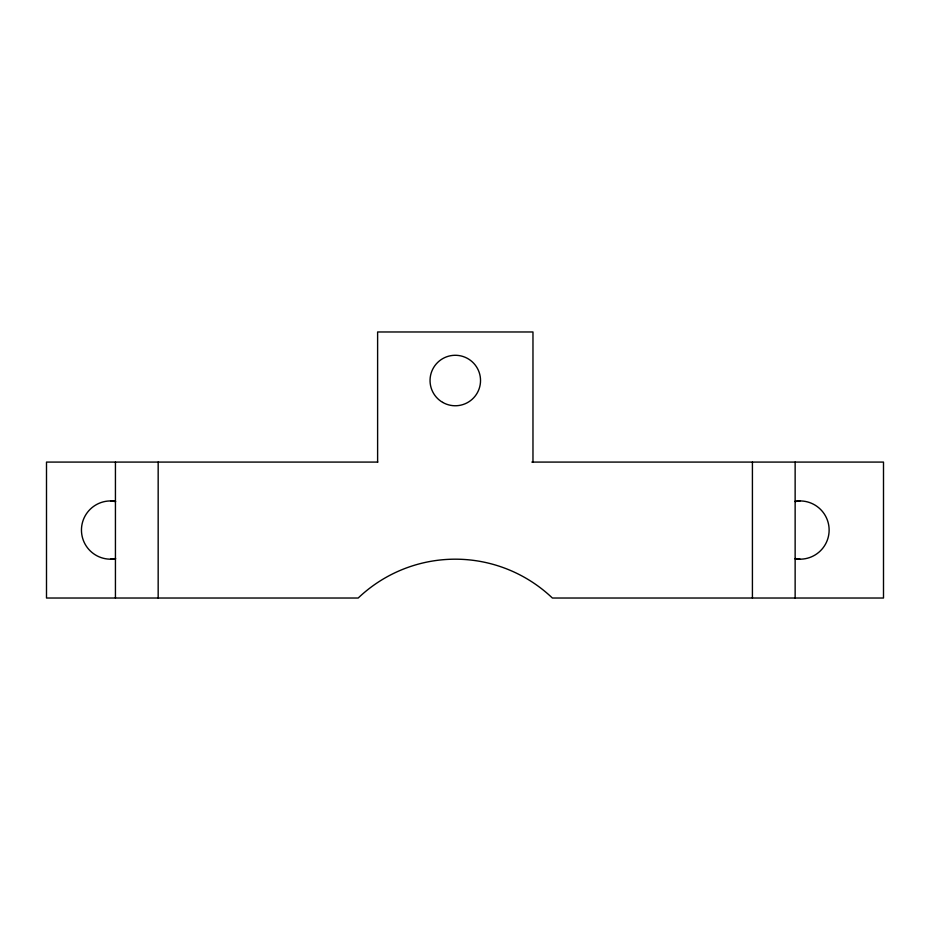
<?xml version="1.0" encoding="UTF-8"?>
<svg xmlns="http://www.w3.org/2000/svg" width="930" height="930" viewBox="0 0 930 930"><rect width="100%" height="100%" fill="white"/><g stroke="black" fill="none" stroke-linecap="round" stroke-linejoin="round"><path stroke-width="1.4" d="M110.589 559.186L115.436 558.546M795.138 501.561L799.998 500.921M377.813 462.082L46.5 462.082L46.5 598.025L358.19 598.025A140.79 140.79 0 0 1 552.385 598.025L883.5 598.025L883.5 462.082L531.844 462.082M795.138 558.546L799.998 559.186M110.589 500.921L115.436 501.561M795.138 462.082L795.138 598.025M752.417 462.082L752.417 598.025M532.971 462.082L532.971 331.975L377.615 331.975L377.615 462.082M158.17 462.082L158.17 598.025M115.436 462.082L115.436 598.025M794.929 501.375A29.132 29.132 0 0 1 829.13 530.053A29.132 29.132 0 0 1 794.929 558.744M115.646 558.744A29.132 29.132 0 0 1 81.456 530.053A29.132 29.132 0 0 1 115.646 501.375M442.668 402.388A25.25 25.25 0 0 0 480.531 380.521A25.25 25.25 0 0 0 442.668 358.654A25.25 25.25 0 0 0 442.668 402.388"/></g></svg>
